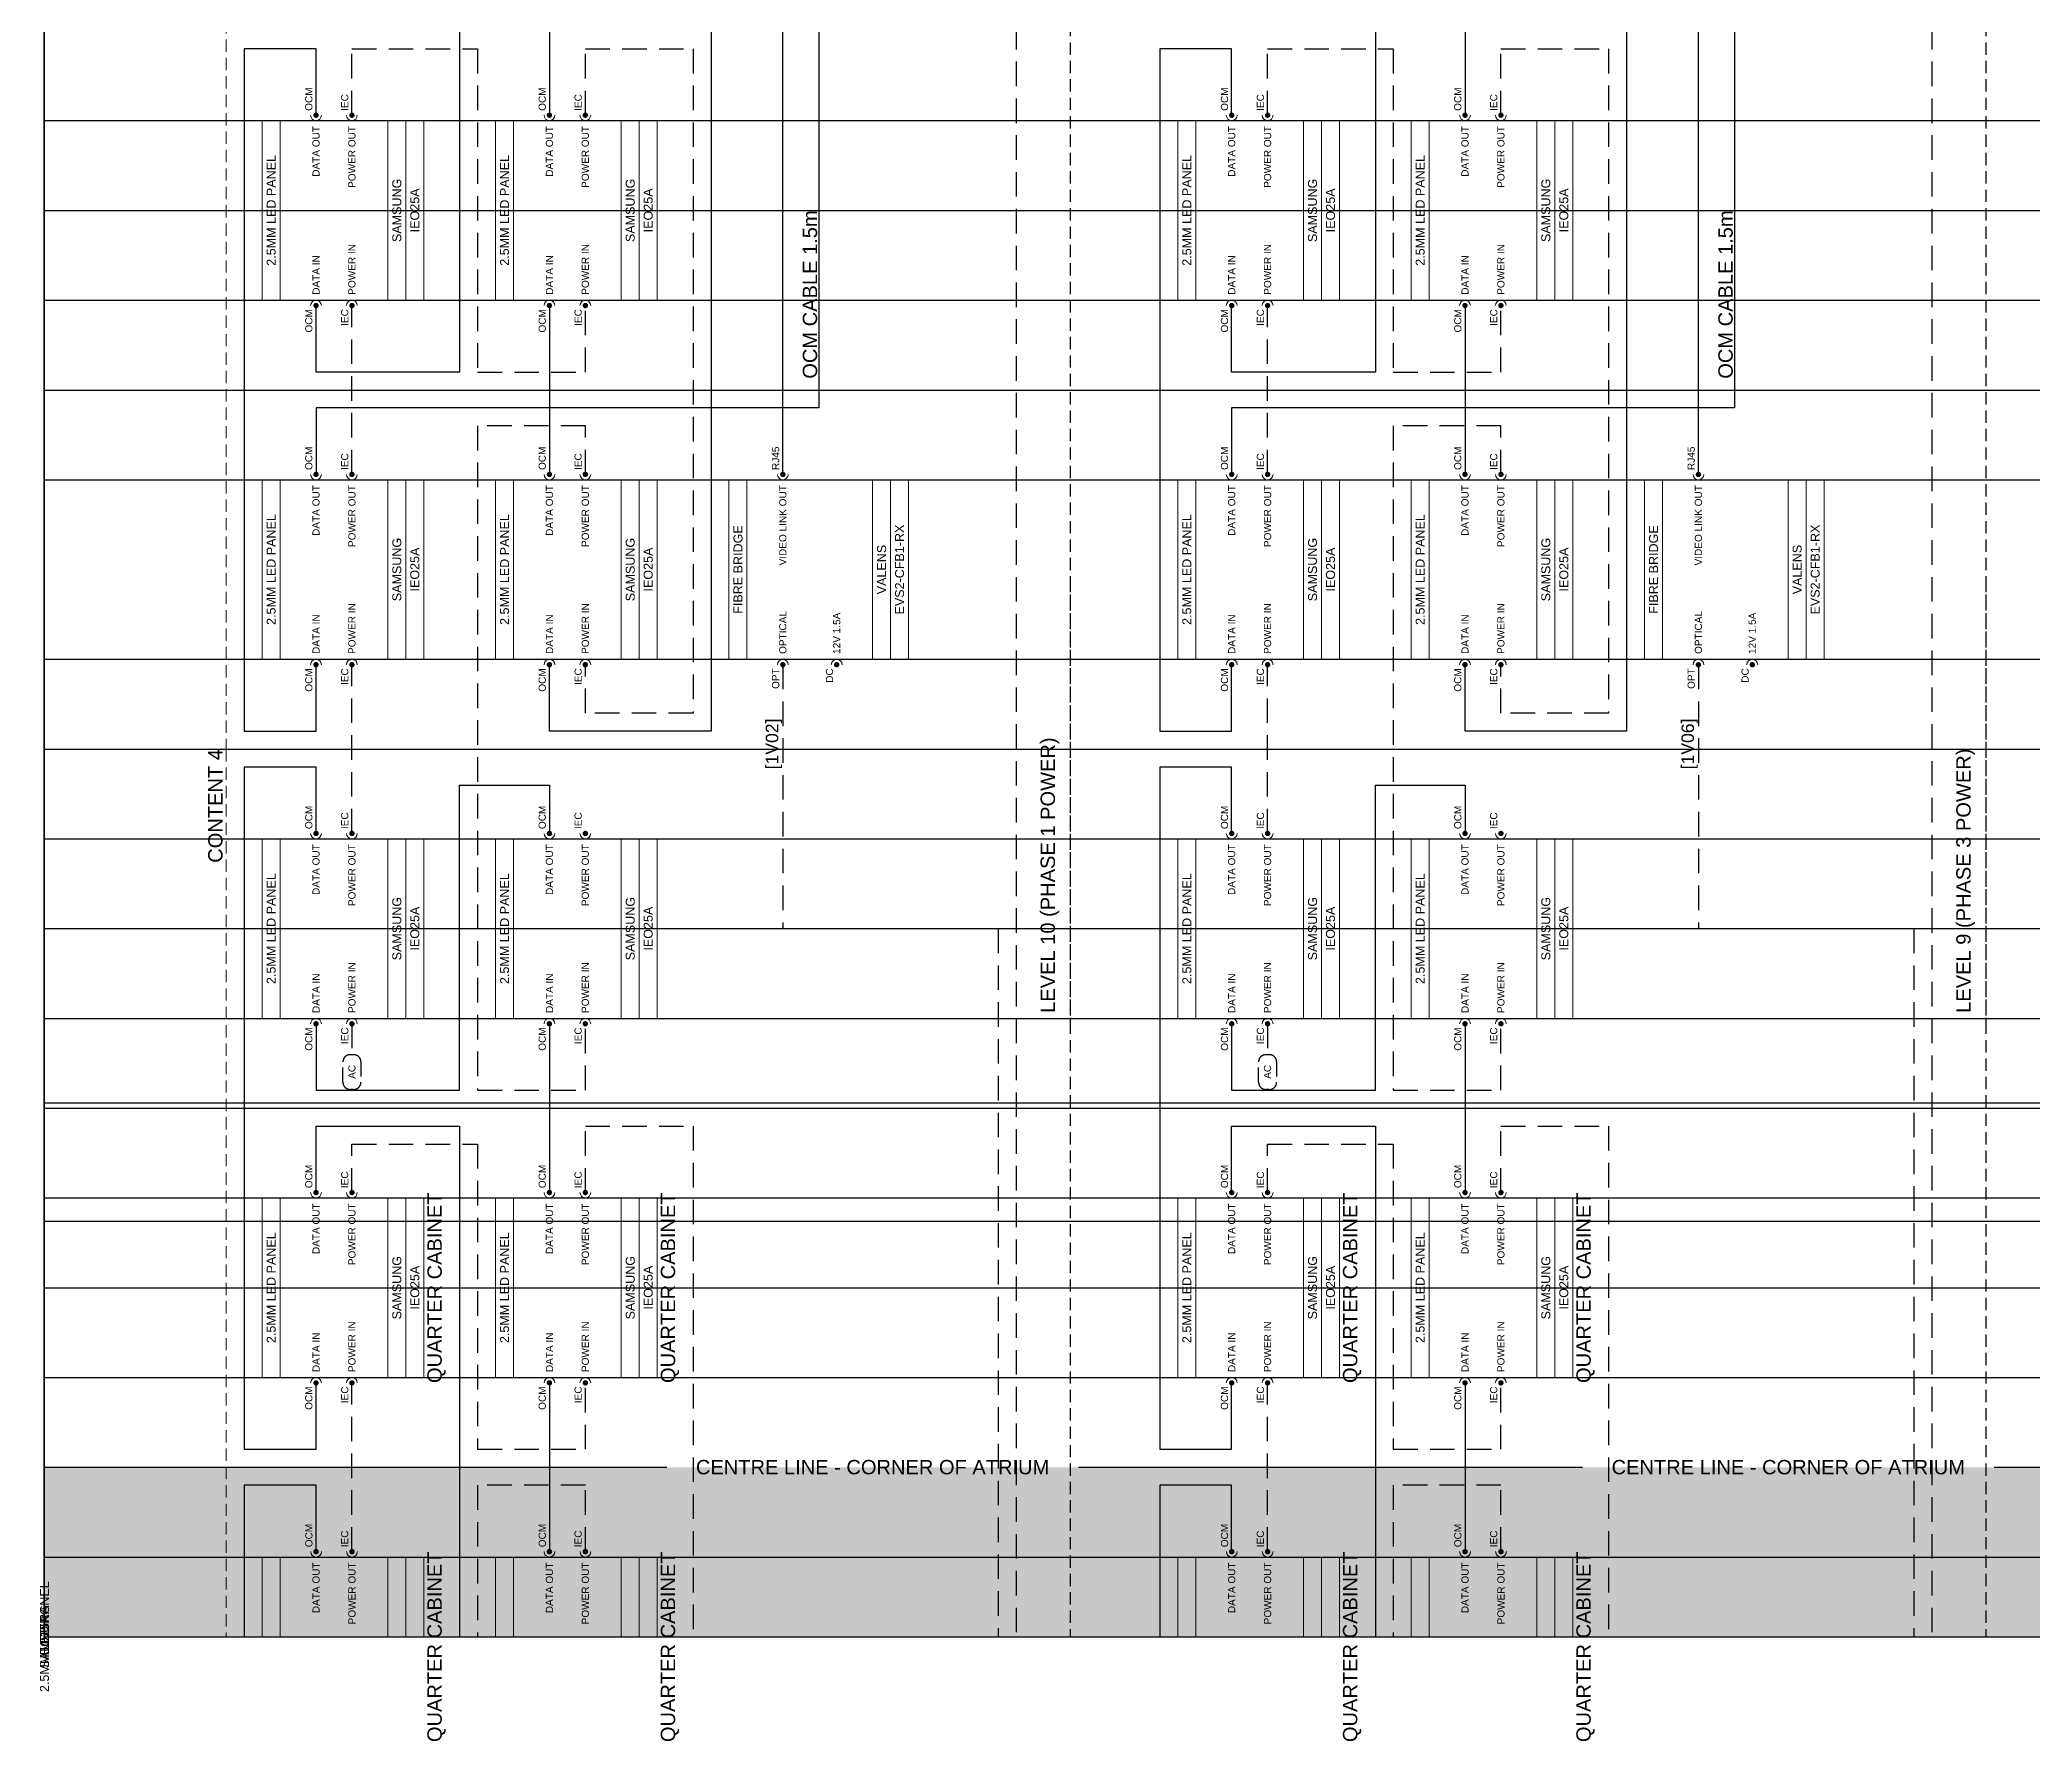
# Model space of a CAD drawing. Header units: millimetres. Extents: x 0 to 592, y -11 to 839.
# Drawn here: x -0.5 to 202.5, y -10.6 to 162.7 of the extents above; entities that cross this region are included whole.
import ezdxf
from ezdxf.enums import TextEntityAlignment as Align

# ---------------------------------------------------------------- set-up
doc = ezdxf.new("R2010")
doc.units = ezdxf.units.MM
doc.linetypes.add('DASHED', pattern=[0.75, 0.5, -0.25])
doc.linetypes.add('DASHED2', pattern=[0.375, 0.25, -0.125])
for name, color, linetype in [('SC - 3 Core Flex', 7, 'DASHED'), ('SC - Cat - Red - AV', 1, 'Continuous'), ('SC - Fibre', 170, 'DASHED'), ('SC - Text', 7, 'Continuous'), ('Text', 7, 'Continuous')]:
    doc.layers.add(name, color=color, linetype=linetype)
doc.layers.add('SC - Equipment', color=7, linetype='Continuous', lineweight=13)
doc.layers.add('SC - Xlines', color=252, linetype='Continuous', plot=False)
doc.styles.add('ARIAL', font='arial.ttf')
doc.styles.get("Standard").update_dxf_attribs({"font": 'arial.ttf'})

# ---------------------------------------------------------------- blocks, each defined once
blk = doc.blocks.new('SAMSUNG LH025IEA - SCHEMATIC')
at = {"layer": 'SC - Equipment'}
for p, q in [((-25, 0), (25, 0)), ((-25, -45), (-25, 0)), ((25, 0), (25, -45)), ((25, -5), (-25, -5)), ((25, -35), (-25, -35)), ((25, -35), (-25, -35)), ((25, -40), (-25, -40)), ((25, -40), (-25, -40)), ((25, -40), (-25, -40)), ((25, -45), (-25, -45))]:
    blk.add_line(p, q, dxfattribs=at)
at = {"layer": 'SC - Equipment', "const_width": 0.7}
for points in [[(-26.1, -15, 1), (-26.9, -15, 1)], [(26.1, -15, -1), (26.9, -15, -1)], [(-26.1, -25, 1), (-26.9, -25, 1)], [(26.1, -25, -1), (26.9, -25, -1)]]:
    blk.add_lwpolyline(points, format="xyb", close=True, dxfattribs=at)
at = {"layer": 'SC - Equipment'}
for centre, start, end in [((-26.5, -15), 270, 90), ((26.5, -15), 90, 270), ((-26.5, -25), 270, 90), ((26.5, -25), 90, 270)]:
    blk.add_arc(centre, 1.5, start, end, dxfattribs=at)
at = {"ltscale": 5}
for tag, p in [('DESCRIPTION', (0, -2.5)), ('MAKE', (0, -37.5)), ('MODEL', (0, -42.5))]:
    blk.add_attdef(tag, text='', height=2.5, dxfattribs=at).set_placement(p, align=Align.MIDDLE_CENTER)
at = {"ltscale": 5, "flags": 1}
for tag, p in [('ROOM_TYPE', (45, -5)), ('LOCATION', (45, -10)), ('RACK_EQUIPMENT_(Y/N)', (45, -15)), ('IP_(Y/N)', (45, -30)), ('POE(WATT)', (45, -35)), ('AMP(@240V)', (45, -40)), ('WATT', (45, -45)), ('BTU/H', (45, -50)), ('WEIGHT(KG)', (45, -55)), ('TRANSFORMER_TAPS', (45, -60))]:
    blk.add_attdef(tag, p, '', height=2.5, dxfattribs=at)
blk.add_attdef('BRACKET', text='', height=2.5, dxfattribs=at).set_placement((0, -32.5), align=Align.MIDDLE_CENTER)
at = {"layer": 'SC - Equipment', "ltscale": 5, "char_height": 2}
for s, insert, width, attachment_point in [('OCM', (-27.5, -13), 5.7736, 6), ('DATA IN', (-23.5, -15), 23.5, 4), ('DATA OUT', (23.5, -15), 23.5, 6), ('OCM', (27.72, -13), 7.1748, 4), ('IEC', (-27.5, -23), 5.7736, 6), ('IEC', (27.72, -23), 7.1748, 4), ('POWER IN', (-23.5, -25), 23.5, 4), ('POWER OUT', (23.5, -25), 23.5, 6)]:
    blk.add_mtext(s, dxfattribs=dict(at, insert=insert, width=width, attachment_point=attachment_point))
blk = doc.blocks.new('VALENS - FIBRE BRIDGE RX')
at = {"layer": 'SC - Equipment'}
for p, q in [((-25, 0), (25, 0)), ((-25, -50), (-25, 0)), ((25, 0), (25, -50)), ((25, -5), (-25, -5)), ((25, -40), (-25, -40)), ((25, -40), (-25, -40)), ((25, -45), (-25, -45)), ((25, -45), (-25, -45)), ((25, -45), (-25, -45)), ((25, -50), (-25, -50))]:
    blk.add_line(p, q, dxfattribs=at)
at = {"layer": 'SC - Equipment', "const_width": 0.7}
for points in [[(-26.1, -15, 1), (-26.9, -15, 1)], [(26.1, -15, -1), (26.9, -15, -1)], [(-26.1, -30, 1), (-26.9, -30, 1)]]:
    blk.add_lwpolyline(points, format="xyb", close=True, dxfattribs=at)
at = {"layer": 'SC - Equipment'}
for centre, start, end in [((-26.5, -15), 270, 90), ((26.5, -15), 90, 270), ((-26.5, -30), 270, 90)]:
    blk.add_arc(centre, 1.5, start, end, dxfattribs=at)
at = {"ltscale": 5}
for tag, p in [('DESCRIPTION', (0, -2.5)), ('MAKE', (0, -42.5)), ('MODEL', (0, -47.5))]:
    blk.add_attdef(tag, text='', height=2.5, dxfattribs=at).set_placement(p, align=Align.MIDDLE_CENTER)
at = {"ltscale": 5, "flags": 1}
for tag, p in [('ROOM_TYPE', (45, -5)), ('LOCATION', (45, -10)), ('RACK_EQUIPMENT_(Y/N)', (45, -15)), ('IP_(Y/N)', (45, -30)), ('POE(WATT)', (45, -35)), ('AMP(@240V)', (45, -40)), ('WATT', (45, -45)), ('BTU/H', (45, -50)), ('WEIGHT(KG)', (45, -55)), ('TRANSFORMER_TAPS', (45, -60))]:
    blk.add_attdef(tag, p, '', height=2.5, dxfattribs=at)
blk.add_attdef('BRACKET', text='', height=2.5, dxfattribs=at).set_placement((0, -37.5), align=Align.MIDDLE_CENTER)
at = {"layer": 'SC - Equipment', "ltscale": 5, "char_height": 2}
for s, insert, width, attachment_point in [('OPT', (-27.5, -13), 5.7736, 6), ('OPTICAL', (-23.5, -15), 31.9845, 4), ('VIDEO LINK OUT', (23.5, -15), 23.5, 6), ('RJ45', (27.72, -13), 7.1748, 4), ('DC', (-27.5, -28), 5.7736, 6), ('12V 1.5A', (-23.5, -30), 23.5, 4)]:
    blk.add_mtext(s, dxfattribs=dict(at, insert=insert, width=width, attachment_point=attachment_point))
blk = doc.blocks.new('*E4')
at = {"layer": 'SC - Equipment'}
for p, q in [((0, 6.67), (0, 14.79)), ((0, 14.79), (16.46, 14.79)), ((1.83, 14.79), (1.83, 6.67)), ((12.8, 14.79), (12.8, 6.67)), ((12.8, 14.79), (12.8, 6.67)), ((14.63, 14.79), (14.63, 6.67)), ((14.63, 14.79), (14.63, 6.67)), ((14.63, 14.79), (14.63, 6.67)), ((16.46, 14.79), (16.46, 6.67))]:
    blk.add_line(p, q, dxfattribs=at)
at = {"layer": 'SC - Equipment', "const_width": 0.256}
for points in [[(5.49, 15.19, -1), (5.49, 15.49, -1)], [(9.15, 15.19, -1), (9.15, 15.49, -1)]]:
    blk.add_lwpolyline(points, format="xyb", close=True, dxfattribs=at)
at = {"layer": 'SC - Equipment'}
for centre in [(5.49, 15.34), (9.15, 15.34)]:
    blk.add_arc(centre, 0.549, 180, 0, dxfattribs=at)
at = {"ltscale": 5}
for s, height in [('2.5MM LED PANEL', 0.9145), ('SAMSUNG', 0.915), ('IEO25A', 0.915)]:
    blk.add_text(s, height=height, rotation=90, dxfattribs=at).set_placement((-22.18, 6.68), align=Align.MIDDLE_CENTER)
at = {"layer": 'SC - Equipment', "ltscale": 5, "char_height": 0.732, "rotation": 90}
for s, insert, width, attachment_point in [('OCM', (4.76, 15.79), 2.6247, 4), ('IEC', (8.41, 15.79), 2.6247, 4), ('DATA OUT', (5.49, 14.24), 8.5967, 6), ('POWER OUT', (9.15, 14.24), 8.5967, 6)]:
    blk.add_mtext(s, dxfattribs=dict(at, insert=insert, width=width, attachment_point=attachment_point))
blk = doc.blocks.new('*E5')
at = {"layer": 'SC - Equipment'}
for p, q in [((0, 6.67), (0, 14.79)), ((0, 14.79), (16.46, 14.79)), ((1.83, 14.79), (1.83, 6.67)), ((12.8, 14.79), (12.8, 6.67)), ((12.8, 14.79), (12.8, 6.67)), ((14.63, 14.79), (14.63, 6.67)), ((14.63, 14.79), (14.63, 6.67)), ((14.63, 14.79), (14.63, 6.67)), ((16.46, 14.79), (16.46, 6.67))]:
    blk.add_line(p, q, dxfattribs=at)
at = {"layer": 'SC - Equipment', "const_width": 0.256}
for points in [[(5.49, 15.19, -1), (5.49, 15.49, -1)], [(9.15, 15.19, -1), (9.15, 15.49, -1)]]:
    blk.add_lwpolyline(points, format="xyb", close=True, dxfattribs=at)
at = {"layer": 'SC - Equipment'}
for centre in [(5.49, 15.34), (9.15, 15.34)]:
    blk.add_arc(centre, 0.549, 180, 0, dxfattribs=at)
at = {"ltscale": 5}
for s, height in [('2.5MM LED PANEL', 0.9145), ('SAMSUNG', 0.915), ('IEO25A', 0.915)]:
    blk.add_text(s, height=height, rotation=90, dxfattribs=at).set_placement((-45.96, 6.68), align=Align.MIDDLE_CENTER)
at = {"layer": 'SC - Equipment', "ltscale": 5, "char_height": 0.732, "rotation": 90}
for s, insert, width, attachment_point in [('OCM', (4.76, 15.79), 2.6247, 4), ('IEC', (8.41, 15.79), 2.6247, 4), ('DATA OUT', (5.49, 14.24), 8.5967, 6), ('POWER OUT', (9.15, 14.24), 8.5967, 6)]:
    blk.add_mtext(s, dxfattribs=dict(at, insert=insert, width=width, attachment_point=attachment_point))
blk = doc.blocks.new('*E6')
at = {"layer": 'SC - Equipment'}
for p, q in [((0, 6.67), (0, 14.79)), ((0, 14.79), (16.46, 14.79)), ((1.83, 14.79), (1.83, 6.67)), ((12.8, 14.79), (12.8, 6.67)), ((12.8, 14.79), (12.8, 6.67)), ((14.63, 14.79), (14.63, 6.67)), ((14.63, 14.79), (14.63, 6.67)), ((14.63, 14.79), (14.63, 6.67)), ((16.46, 14.79), (16.46, 6.67))]:
    blk.add_line(p, q, dxfattribs=at)
at = {"layer": 'SC - Equipment', "const_width": 0.256}
for points in [[(5.49, 15.19, -1), (5.49, 15.49, -1)], [(9.15, 15.19, -1), (9.15, 15.49, -1)]]:
    blk.add_lwpolyline(points, format="xyb", close=True, dxfattribs=at)
at = {"layer": 'SC - Equipment'}
for centre in [(5.49, 15.34), (9.15, 15.34)]:
    blk.add_arc(centre, 0.549, 180, 0, dxfattribs=at)
at = {"ltscale": 5}
for s, height in [('2.5MM LED PANEL', 0.9145), ('SAMSUNG', 0.915), ('IEO25A', 0.915)]:
    blk.add_text(s, height=height, rotation=90, dxfattribs=at).set_placement((-115.47, 6.68), align=Align.MIDDLE_CENTER)
at = {"layer": 'SC - Equipment', "ltscale": 5, "char_height": 0.732, "rotation": 90}
for s, insert, width, attachment_point in [('OCM', (4.76, 15.79), 2.6247, 4), ('IEC', (8.41, 15.79), 2.6247, 4), ('DATA OUT', (5.49, 14.24), 8.5967, 6), ('POWER OUT', (9.15, 14.24), 8.5967, 6)]:
    blk.add_mtext(s, dxfattribs=dict(at, insert=insert, width=width, attachment_point=attachment_point))
blk = doc.blocks.new('*E7')
at = {"layer": 'SC - Equipment'}
for p, q in [((0, 6.67), (0, 14.79)), ((0, 14.79), (16.46, 14.79)), ((1.83, 14.79), (1.83, 6.67)), ((12.8, 14.79), (12.8, 6.67)), ((12.8, 14.79), (12.8, 6.67)), ((14.63, 14.79), (14.63, 6.67)), ((14.63, 14.79), (14.63, 6.67)), ((14.63, 14.79), (14.63, 6.67)), ((16.46, 14.79), (16.46, 6.67))]:
    blk.add_line(p, q, dxfattribs=at)
at = {"layer": 'SC - Equipment', "const_width": 0.256}
for points in [[(5.49, 15.19, -1), (5.49, 15.49, -1)], [(9.15, 15.19, -1), (9.15, 15.49, -1)]]:
    blk.add_lwpolyline(points, format="xyb", close=True, dxfattribs=at)
at = {"layer": 'SC - Equipment'}
for centre in [(5.49, 15.34), (9.15, 15.34)]:
    blk.add_arc(centre, 0.549, 180, 0, dxfattribs=at)
at = {"ltscale": 5}
for s, height in [('2.5MM LED PANEL', 0.9145), ('SAMSUNG', 0.915), ('IEO25A', 0.915)]:
    blk.add_text(s, height=height, rotation=90, dxfattribs=at).set_placement((-139.24, 6.68), align=Align.MIDDLE_CENTER)
at = {"layer": 'SC - Equipment', "ltscale": 5, "char_height": 0.732, "rotation": 90}
for s, insert, width, attachment_point in [('OCM', (4.76, 15.79), 2.6247, 4), ('IEC', (8.41, 15.79), 2.6247, 4), ('DATA OUT', (5.49, 14.24), 8.5967, 6), ('POWER OUT', (9.15, 14.24), 8.5967, 6)]:
    blk.add_mtext(s, dxfattribs=dict(at, insert=insert, width=width, attachment_point=attachment_point))
blk = doc.blocks.new('*E8')
at = {"ltscale": 5}
for s, height in [('2.5MM LED PANEL', 0.9145), ('SAMSUNG', 0.915), ('IEO25A', 0.915)]:
    blk.add_text(s, height=height, rotation=90, dxfattribs=at).set_placement((-208.75, 6.68), align=Align.MIDDLE_CENTER)
blk = doc.blocks.new('*E9')
at = {"ltscale": 5}
for s, height in [('2.5MM LED PANEL', 0.9145), ('SAMSUNG', 0.915), ('IEO25A', 0.915)]:
    blk.add_text(s, height=height, rotation=90, dxfattribs=at).set_placement((-232.53, 6.68), align=Align.MIDDLE_CENTER)
blk = doc.blocks.new('*E10')
at = {"ltscale": 5}
for s, height in [('2.5MM LED PANEL', 0.9145), ('SAMSUNG', 0.915), ('IEO25A', 0.915)]:
    blk.add_text(s, height=height, rotation=90, dxfattribs=at).set_placement((-302.03, 6.68), align=Align.MIDDLE_CENTER)
blk = doc.blocks.new('*E11')
at = {"ltscale": 5}
for s, height in [('2.5MM LED PANEL', 0.9145), ('SAMSUNG', 0.915), ('IEO25A', 0.915)]:
    blk.add_text(s, height=height, rotation=90, dxfattribs=at).set_placement((-325.81, 6.68), align=Align.MIDDLE_CENTER)

msp = doc.modelspace()

# ---------------------------------------------------------------- linework, layer by layer
at = {"color": 31, "linetype": 'DASHED2', "ltscale": 5}
for p, q in [((104.49, 839.28), (104.49, 62.45)), ((197.78, 839.28), (197.78, 62.45))]:
    msp.add_line(p, q, dxfattribs=at)
at = {"color": 30, "linetype": 'DASHED2', "ltscale": 5}
msp.add_line((-0.03, 17.26), (519.95, 17.26), dxfattribs=at)
at = {"linetype": 'Continuous', "ltscale": 5}
msp.add_lwpolyline([(-0.03, -0.01), (519.95, -0.01), (519.95, 839.36), (-0.03, 839.36)], close=True, dxfattribs=at)
at = {"ltscale": 5}
for points in [[(78.88, 191.57), (78.88, 200.17), (67.91, 200.17), (67.91, 92.25), (51.45, 92.25), (51.45, 99.02)], [(172.17, 191.57), (172.17, 200.17), (161.19, 200.17), (161.19, 92.25), (144.73, 92.25), (144.73, 99.02)], [(27.67, 191.57), (27.67, 198.34), (42.3, 198.34), (42.3, 128.83), (27.67, 128.83), (27.67, 135.6)], [(120.95, 191.57), (120.95, 198.34), (135.59, 198.34), (135.59, 128.83), (120.95, 128.83), (120.95, 135.6)], [(78.88, 172.18), (78.88, 125.18), (27.67, 125.18), (27.67, 118.41)], [(51.45, 172.18), (51.45, 154.99)], [(172.17, 172.18), (172.17, 125.18), (120.95, 125.18), (120.95, 118.41)], [(144.73, 172.18), (144.73, 154.99)], [(27.67, 154.99), (27.67, 161.76), (20.35, 161.76), (20.35, 92.25), (27.67, 92.25), (27.67, 99.02)], [(120.95, 154.99), (120.95, 161.76), (113.64, 161.76), (113.64, 92.25), (120.95, 92.25), (120.95, 99.02)], [(51.45, 135.6), (51.45, 118.41)], [(144.73, 135.6), (144.73, 118.41)], [(27.67, 81.83), (27.67, 88.59), (20.35, 88.59), (20.35, 19.09), (27.67, 19.09), (27.67, 25.86)], [(120.95, 81.83), (120.95, 88.59), (113.64, 88.59), (113.64, 19.09), (120.95, 19.09), (120.95, 25.86)], [(27.67, 62.44), (27.67, 55.67), (42.3, 55.67), (42.3, 86.76), (51.45, 86.76), (51.45, 81.83)], [(120.95, 62.44), (120.95, 55.67), (135.59, 55.67), (135.59, 86.76), (144.73, 86.76), (144.73, 81.83)], [(51.45, 62.44), (51.45, 45.24)], [(144.73, 62.44), (144.73, 45.24)], [(27.67, 45.24), (27.67, 52.01), (42.3, 52.01), (42.3, -0.01)], [(120.95, 45.24), (120.95, 52.01), (135.59, 52.01), (135.59, -0.01)], [(51.45, 25.86), (51.45, 8.66)], [(144.73, 25.86), (144.73, 8.66)], [(27.67, 8.66), (27.67, 15.43), (20.35, 15.43), (20.35, -0.01)], [(120.95, 8.66), (120.95, 15.43), (113.64, 15.43), (113.64, -0.01)]]:
    msp.add_lwpolyline(points, dxfattribs=at)
at = {"layer": 'SC - 3 Core Flex', "ltscale": 5}
for points in [[(31.33, 154.99), (31.33, 161.76), (44.13, 161.76), (44.13, 128.83), (55.11, 128.83), (55.11, 135.6)], [(55.11, 154.99), (55.11, 161.76), (66.08, 161.76), (66.08, 94.08), (55.11, 94.08), (55.11, 99.02)], [(124.61, 154.99), (124.61, 161.76), (137.42, 161.76), (137.42, 128.83), (148.39, 128.83), (148.39, 135.6)], [(148.39, 154.99), (148.39, 161.76), (159.36, 161.76), (159.36, 94.08), (148.39, 94.08), (148.39, 99.02)], [(31.33, 118.41), (31.33, 135.6)], [(124.61, 118.41), (124.61, 135.6)], [(55.11, 118.41), (55.11, 123.35), (44.13, 123.35), (44.13, 55.67), (55.11, 55.67), (55.11, 62.44)], [(148.39, 118.41), (148.39, 123.35), (137.42, 123.35), (137.42, 55.67), (148.39, 55.67), (148.39, 62.44)], [(31.33, 81.83), (31.33, 99.02)], [(124.61, 81.83), (124.61, 99.02)], [(31.33, 62.44), (31.33, 59.29)], [(124.61, 62.44), (124.61, 59.29)], [(31.33, 45.24), (31.33, 50.18), (44.13, 50.18), (44.13, 19.09), (55.11, 19.09), (55.11, 25.86)], [(124.61, 45.24), (124.61, 50.18), (137.42, 50.18), (137.42, 19.09), (148.39, 19.09), (148.39, 25.86)], [(31.33, 8.66), (31.33, 25.86)], [(124.61, 8.66), (124.61, 25.86)], [(55.11, 8.66), (55.11, 15.43), (44.13, 15.43), (44.13, -0.01)], [(148.39, 8.66), (148.39, 15.43), (137.42, 15.43), (137.42, -0.01)]]:
    msp.add_lwpolyline(points, dxfattribs=at)
at = {"layer": 'SC - 3 Core Flex', "ltscale": 3}
for points in [[(30.41, 56.48), (30.41, 58.56, -0.414214), (31.15, 59.29), (31.51, 59.29, -0.414214), (32.24, 58.56), (32.24, 56.48, -0.414214), (31.51, 55.74), (31.15, 55.74, -0.414214)], [(123.7, 56.48), (123.7, 58.56, -0.414214), (124.43, 59.29), (124.79, 59.29, -0.414214), (125.53, 58.56), (125.53, 56.48, -0.414214), (124.79, 55.74), (124.43, 55.74, -0.414214)]]:
    msp.add_lwpolyline(points, format="xyb", close=True, dxfattribs=at)
at = {"layer": 'SC - Cat - Red - AV', "ltscale": 5}
for points in [[(75.23, 118.41), (75.23, 172.18)], [(168.51, 118.41), (168.51, 172.18)]]:
    msp.add_lwpolyline(points, dxfattribs=at)
at = {"layer": 'SC - Equipment', "color": 251, "linetype": 'DASHED2', "ltscale": 5, "true_color": 0x636466}
msp.add_lwpolyline([(18.52, 273.33), (18.52, 90.42), (384.34, 90.42), (384.34, 273.33)], close=True, dxfattribs=at)
at = {"layer": 'SC - Fibre', "ltscale": 5}
msp.add_lwpolyline([(168.51, 464.84), (168.51, 437.95), (192.29, 437.95), (192.29, 42.33)], dxfattribs=at)
at = {"layer": 'SC - Xlines', "ltscale": 5, "transparency": 33554687}
msp.add_lwpolyline([(-0.03, -0.01), (-0.03, 839.28)], dxfattribs=at)
msp.add_lwpolyline([(-0.03, -0.01), (-0.03, 839.28)], dxfattribs=at)
at = {"layer": 'SC - Xlines', "color": 250, "ltscale": 5}
for points in [[(-0.03, 154.44), (519.95, 154.44)], [(-0.03, 136.15), (519.95, 136.15)], [(-0.03, 117.86), (519.95, 117.86)], [(-0.03, 99.57), (519.95, 99.57)], [(-0.03, 81.28), (519.95, 81.28)], [(-0.03, 81.28), (519.95, 81.28)], [(-0.03, 62.99), (519.95, 62.99)], [(-0.03, 62.99), (519.95, 62.99)], [(-0.03, 44.7), (519.95, 44.7)], [(-0.03, 26.4), (519.95, 26.4)], [(-0.03, 8.11), (519.95, 8.11)]]:
    msp.add_lwpolyline(points, dxfattribs=at)
at = {"layer": 'SC - Xlines', "ltscale": 5}
for points in [[(-0.03, 145.3), (519.95, 145.3)], [(-0.03, 127), (519.95, 127)], [(-0.03, 90.42), (519.95, 90.42)], [(-0.03, 90.42), (519.95, 90.42)], [(-0.03, 72.13), (519.95, 72.13)], [(-0.03, 72.13), (519.95, 72.13)], [(-0.03, 54.38), (519.95, 54.38)], [(-0.03, 53.84), (519.95, 53.84)], [(-0.03, 42.33), (519.95, 42.33)], [(-0.03, 35.55), (519.95, 35.55)], [(-0.03, 17.26), (519.95, 17.26)]]:
    msp.add_lwpolyline(points, dxfattribs=at)

# ---------------------------------------------------------------- block references
at = {"ltscale": 5, "xscale": 0.3658170094211283, "yscale": 0.3658170094211283, "zscale": 0.3658170094211283, "rotation": 90.00000000000001}
for name, p, values in [('SAMSUNG LH025IEA - SCHEMATIC', (22.18, 145.3), {'DESCRIPTION': '2.5MM LED PANEL', 'MAKE': 'SAMSUNG', 'MODEL': 'IEO25A'}), ('SAMSUNG LH025IEA - SCHEMATIC', (45.96, 145.3), {'DESCRIPTION': '2.5MM LED PANEL', 'MAKE': 'SAMSUNG', 'MODEL': 'IEO25A'}), ('SAMSUNG LH025IEA - SCHEMATIC', (115.47, 145.3), {'DESCRIPTION': '2.5MM LED PANEL', 'MAKE': 'SAMSUNG', 'MODEL': 'IEO25A'}), ('SAMSUNG LH025IEA - SCHEMATIC', (139.24, 145.3), {'DESCRIPTION': '2.5MM LED PANEL', 'MAKE': 'SAMSUNG', 'MODEL': 'IEO25A'}), ('SAMSUNG LH025IEA - SCHEMATIC', (22.18, 108.71), {'DESCRIPTION': '2.5MM LED PANEL', 'MAKE': 'SAMSUNG', 'MODEL': 'IEO25A'}), ('SAMSUNG LH025IEA - SCHEMATIC', (45.96, 108.71), {'DESCRIPTION': '2.5MM LED PANEL', 'MAKE': 'SAMSUNG', 'MODEL': 'IEO25A'}), ('VALENS - FIBRE BRIDGE RX', (69.74, 108.71), {'DESCRIPTION': 'FIBRE BRIDGE', 'MAKE': 'VALENS', 'MODEL': 'EVS2-CFB1-RX'}), ('SAMSUNG LH025IEA - SCHEMATIC', (115.47, 108.71), {'DESCRIPTION': '2.5MM LED PANEL', 'MAKE': 'SAMSUNG', 'MODEL': 'IEO25A'}), ('SAMSUNG LH025IEA - SCHEMATIC', (139.24, 108.71), {'DESCRIPTION': '2.5MM LED PANEL', 'MAKE': 'SAMSUNG', 'MODEL': 'IEO25A'}), ('VALENS - FIBRE BRIDGE RX', (163.02, 108.71), {'DESCRIPTION': 'FIBRE BRIDGE', 'MAKE': 'VALENS', 'MODEL': 'EVS2-CFB1-RX'}), ('SAMSUNG LH025IEA - SCHEMATIC', (22.18, 72.13), {'DESCRIPTION': '2.5MM LED PANEL', 'MAKE': 'SAMSUNG', 'MODEL': 'IEO25A'}), ('SAMSUNG LH025IEA - SCHEMATIC', (45.96, 72.13), {'DESCRIPTION': '2.5MM LED PANEL', 'MAKE': 'SAMSUNG', 'MODEL': 'IEO25A'}), ('SAMSUNG LH025IEA - SCHEMATIC', (115.47, 72.13), {'DESCRIPTION': '2.5MM LED PANEL', 'MAKE': 'SAMSUNG', 'MODEL': 'IEO25A'}), ('SAMSUNG LH025IEA - SCHEMATIC', (139.24, 72.13), {'DESCRIPTION': '2.5MM LED PANEL', 'MAKE': 'SAMSUNG', 'MODEL': 'IEO25A'}), ('SAMSUNG LH025IEA - SCHEMATIC', (22.18, 35.55), {'DESCRIPTION': '2.5MM LED PANEL', 'MAKE': 'SAMSUNG', 'MODEL': 'IEO25A'}), ('SAMSUNG LH025IEA - SCHEMATIC', (45.96, 35.55), {'DESCRIPTION': '2.5MM LED PANEL', 'MAKE': 'SAMSUNG', 'MODEL': 'IEO25A'}), ('SAMSUNG LH025IEA - SCHEMATIC', (115.47, 35.55), {'DESCRIPTION': '2.5MM LED PANEL', 'MAKE': 'SAMSUNG', 'MODEL': 'IEO25A'}), ('SAMSUNG LH025IEA - SCHEMATIC', (139.24, 35.55), {'DESCRIPTION': '2.5MM LED PANEL', 'MAKE': 'SAMSUNG', 'MODEL': 'IEO25A'})]:
    msp.add_blockref(name, p, dxfattribs=at).add_auto_attribs(values)
at = {"ltscale": 5}
for name, p in [('*E4', (22.18, -6.68)), ('*E5', (45.96, -6.68)), ('*E6', (115.47, -6.68)), ('*E7', (139.24, -6.68)), ('*E8', (208.75, -6.68)), ('*E9', (232.53, -6.68)), ('*E10', (302.03, -6.68)), ('*E11', (325.81, -6.68))]:
    msp.add_blockref(name, p, dxfattribs=at)

# ---------------------------------------------------------------- texts
at = {"layer": 'SC - Equipment', "color": 251, "linetype": 'DASHED2', "ltscale": 5, "true_color": 0x636466, "rotation": 90, "style": 'ARIAL'}
for s, insert, char_height, attachment_point in [('OCM CABLE 1.5m', (78.74, 145.3), 1.4633, 9), ('OCM CABLE 1.5m', (172.02, 145.3), 1.4633, 9), ('CONTENT 4', (18.16, 90.42), 1.463, 9), ('QUARTER CABINET', (39.01, 35.55), 1.4633, 2), ('QUARTER CABINET', (62.79, 35.55), 1.4633, 2), ('QUARTER CABINET', (132.29, 35.55), 1.4633, 2), ('QUARTER CABINET', (156.07, 35.55), 1.4633, 2), ('QUARTER CABINET', (39.01, -1.03), 1.4633, 2), ('QUARTER CABINET', (62.79, -1.03), 1.4633, 2), ('QUARTER CABINET', (132.29, -1.03), 1.4633, 2), ('QUARTER CABINET', (156.07, -1.03), 1.4633, 2)]:
    msp.add_mtext(s, dxfattribs=dict(at, insert=insert, char_height=char_height, attachment_point=attachment_point))
at = {"layer": 'SC - Text', "char_height": 1.28, "width": 5.3688, "attachment_point": 9, "rotation": 90}
for s, insert in [('[1V02]', (75.15, 93.53)), ('[1V06]', (168.44, 93.53))]:
    msp.add_mtext(s, dxfattribs=dict(at, insert=insert))
at = {"layer": 'SC - Text', "insert": (103.39, 63.55), "char_height": 1.4633, "width": 28.646, "attachment_point": 7, "rotation": 90, "style": 'ARIAL'}
msp.add_mtext('LEVEL 10 (PHASE 1 POWER)', dxfattribs=at)
at = {"layer": 'SC - Text', "insert": (196.68, 63.55), "char_height": 1.4633, "attachment_point": 7, "rotation": 90, "style": 'ARIAL'}
msp.add_mtext('LEVEL 9 (PHASE 3 POWER)', dxfattribs=at)
at = {"layer": 'Text', "char_height": 0.732, "width": 52.6671, "attachment_point": 5, "rotation": 90}
for insert in [(31.33, 57.54), (124.61, 57.54)]:
    msp.add_mtext('AC', dxfattribs=dict(at, insert=insert))

# ---------------------------------------------------------------- next in the draw order: texts
at = {"layer": 'SC - Text', "char_height": 1.4633, "width": 40.432, "attachment_point": 5, "style": 'ARIAL', "bg_fill": 3, "box_fill_scale": 1.5, "bg_fill_color": 256, "bg_fill_transparency": 0}
for insert in [(84.37, 17.26), (177.66, 17.26)]:
    msp.add_mtext('CENTRE LINE - CORNER OF ATRIUM', dxfattribs=dict(at, insert=insert))

# ---------------------------------------------------------------- next in the draw order: hatches: boundary and pattern name
at = {"ltscale": 5, "true_color": 0x636466, "transparency": 33554559}
h = msp.add_hatch(color=251, dxfattribs=at)
h.dxf.hatch_style = 1
h.paths.add_polyline_path([(-0.03, 17.26), (519.95, 17.26), (519.95, -0.01), (-0.03, -0.01)])

# ---------------------------------------------------------------- next in the draw order: linework, layer by layer
at = {"color": 31, "linetype": 'DASHED2', "ltscale": 5}
for p, q in [((104.49, 107.65), (104.49, -0.01)), ((197.78, 107.65), (197.78, -0.01))]:
    msp.add_line(p, q, dxfattribs=at)
at = {"layer": 'SC - 3 Core Flex', "ltscale": 5}
for points in [[(55.11, 45.24), (55.11, 52.01), (66.08, 52.01), (66.08, -0.01)], [(148.39, 45.24), (148.39, 52.01), (159.36, 52.01), (159.36, -0.01)]]:
    msp.add_lwpolyline(points, dxfattribs=at)
at = {"layer": 'SC - Equipment', "color": 251, "linetype": 'DASHED2', "ltscale": 5, "true_color": 0x636466}
msp.add_lwpolyline([(384.34, -0.01), (384.34, 90.42), (18.52, 90.42), (18.52, -0.01)], dxfattribs=at)
at = {"layer": 'SC - Fibre', "ltscale": 5}
for points in [[(75.23, 464.84), (75.23, 437.95), (99, 437.95), (99, -0.01)], [(168.51, 464.84), (168.51, 437.95), (192.29, 437.95), (192.29, -0.01)], [(75.23, 99.02), (75.23, 72.13), (97.18, 72.13), (97.18, -0.01)], [(168.51, 99.02), (168.51, 72.13), (190.46, 72.13), (190.46, -0.01)]]:
    msp.add_lwpolyline(points, dxfattribs=at)

doc.saveas('drawing.dxf')
